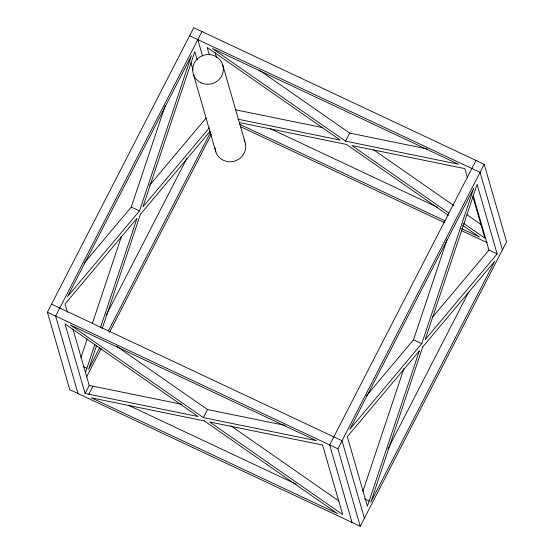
<?xml version="1.0" encoding="UTF-8"?>
<svg xmlns="http://www.w3.org/2000/svg" width="554" height="554" viewBox="0 0 554 554"><rect width="100%" height="100%" fill="white"/><g stroke="black" fill="none" stroke-linecap="round" stroke-linejoin="round"><path stroke-width="0.83" d="M80.849 357.877L87.158 339.02M92.366 323.439L121.43 236.53M84.215 263.074L131.284 207.058L165.168 105.745M85.392 372.752L94.831 344.526M100.586 327.31L137.053 218.255L65.067 303.931L67.456 312.214M139.511 210.922L191.421 55.691L67.519 296.591L139.511 210.922L131.284 207.058M96.472 345.744L88.55 369.442L99.63 347.891M102.206 328.591L140.46 214.211L210.229 131.173M362.835 491.433L403.963 368.445M366.471 395.805L413.54 339.789L447.147 239.3M421.76 343.66L473.677 188.422L349.775 429.329L421.76 343.66L413.54 339.789M47.415 312.2L193.741 27.7L484.217 164.303L506.585 241.8L360.259 526.3L69.783 389.697L47.415 312.2L337.892 448.802L360.259 526.3M201.961 31.564L55.635 316.064L78.01 393.562M106.056 315.545L186.809 158.534M108.342 330.96L210.465 132.385M86.5 377.052L101.133 348.598M109.443 332.448L211.483 134.033M85.081 393.458L65.005 323.896L198.027 416.518L85.081 393.458L89.222 385.411L72.969 329.097M88.855 394.233L92.996 386.18M203.366 417.605L316.306 440.659L70.344 324.99L203.366 417.605L207.508 409.551L285.054 425.382M345.544 141.159L458.49 164.213L212.521 48.544L345.544 141.159L349.685 133.105L427.231 148.936M475.99 160.438L329.672 444.938L352.039 522.436M337.892 448.802L484.217 164.303M387.918 449.052L468.67 292.041M149.642 185.209L206.123 117.995M209.364 127.787L142.911 206.871L194.821 51.64L197.21 59.922M432.452 317.29L488.933 250.069L473.158 195.417M497.153 253.94L425.167 339.609L477.077 184.378L497.153 253.94L488.933 250.069M235.18 109.734L322.345 127.524M237.804 119.165L340.204 140.072L207.182 47.45L209.336 54.908M239.453 122.593L346.492 144.449L448.38 215.388M89.222 385.411L181.857 404.316M189.6 35.754L480.076 172.356L502.443 249.854M270.484 128.763L437.584 207.348M239.799 124.331L445.16 220.907M461.558 228.615L479.515 237.064L462.535 225.243M240.54 126.693L444.897 222.791M461.337 230.526L487.174 242.673M51.557 304.146L342.033 440.749L364.4 518.246M83.142 366.547L86.881 368.299M364.65 498.932L369.137 501.038M128.306 405.209L296.189 484.161M259.12 70.046L349.685 133.105M373.659 149.802L453.615 205.472M467.064 214.827L481.211 224.682M448.768 213.027L351.832 145.536L464.778 168.589L467.403 177.702M463.629 223.373L484.854 238.151L472.901 196.746M116.229 346.001L207.508 409.551M230.776 425.756L339.034 501.128M222.583 64.479L244.958 141.976M215.146 52.651L216.586 57.623M197.82 39.618L202.577 56.106M190.901 62.678L193.055 70.129M193.45 74.347L215.818 151.844M244.023 139.843A15.38 14.847 -16.1 0 1 234.425 161.193A15.38 14.847 -16.1 0 1 215.07 148.043M419.309 350.994L367.399 506.224L347.323 436.663L419.309 350.994M422.716 346.942L370.799 502.18L494.701 261.273L422.716 346.942M204.315 420.895L91.368 397.841L337.338 513.51L204.315 420.895M322.594 445.035L209.654 421.982L342.677 514.597L322.594 445.035M201.116 82.83A15.38 14.847 -16.1 0 0 223.331 68.281A15.38 14.847 -16.1 0 0 199.599 57.124A15.38 14.847 -16.1 0 0 201.116 82.83"/></g></svg>
